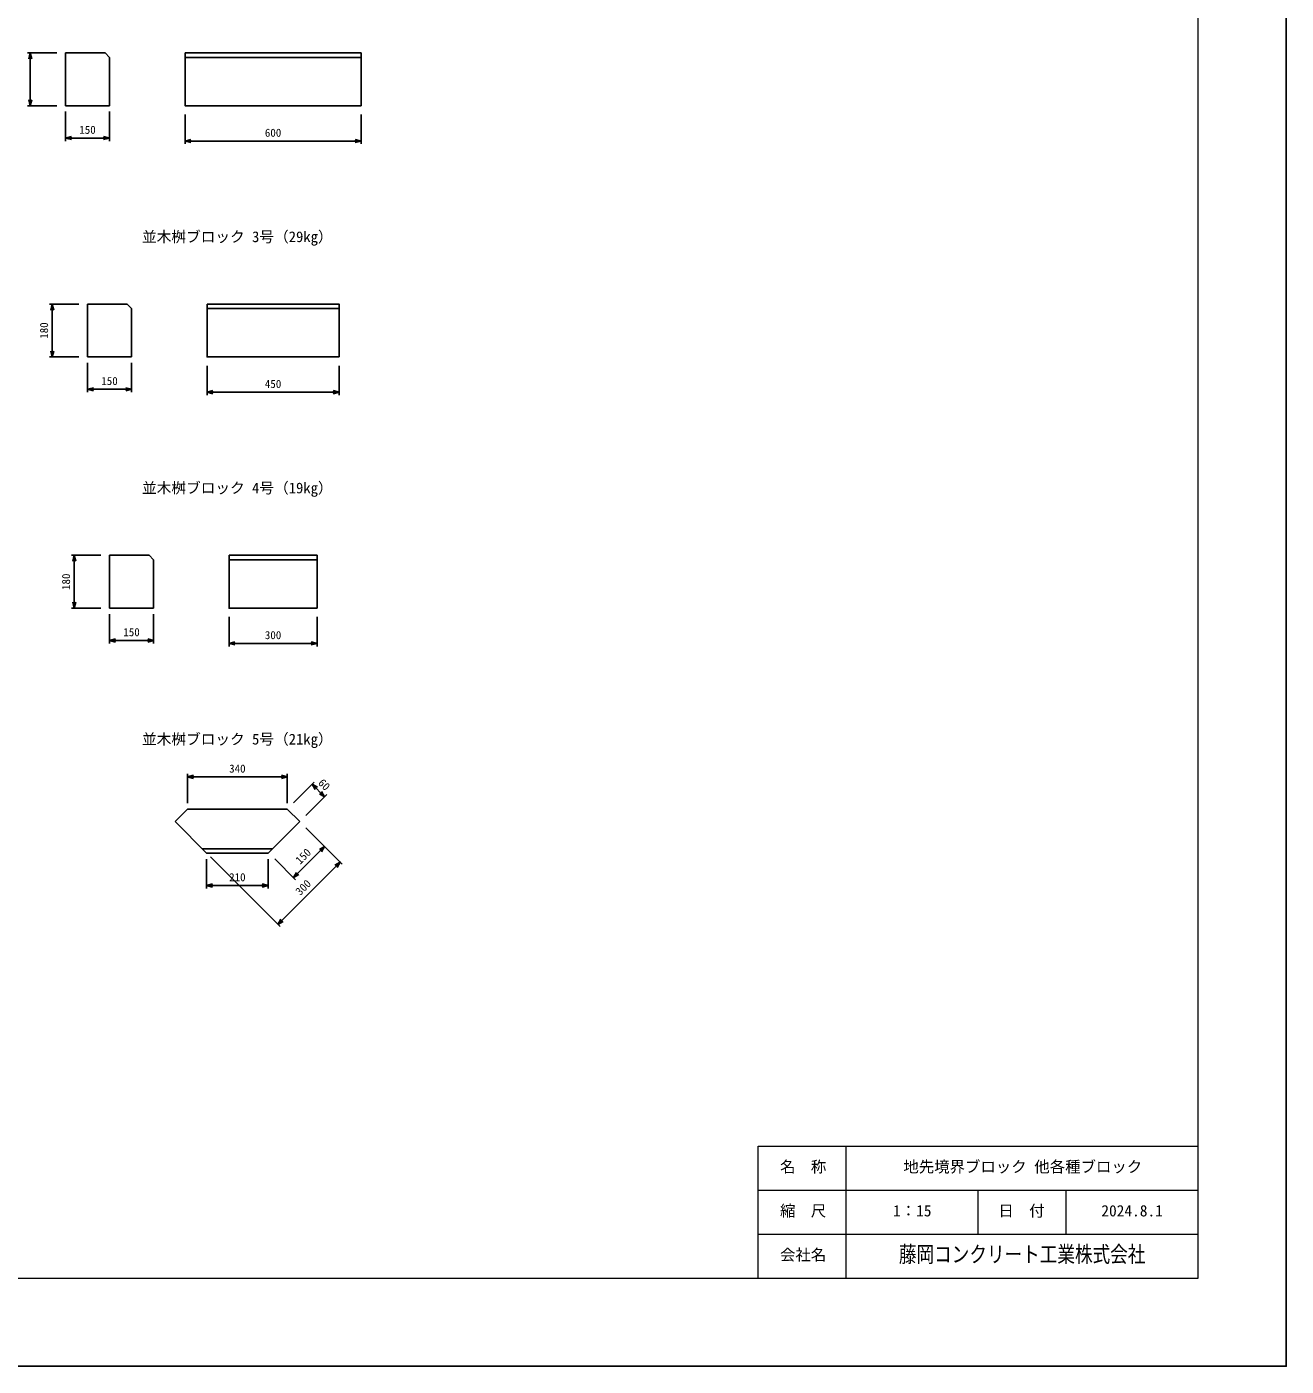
# Model space of a CAD drawing. Units: millimetres, scale not verified. Extents: x -6300 to 6300, y -4455 to 4455.
# Drawn here: x 2008 to 6300, y -4455 to 108 of the extents above; entities that cross this region are included whole.
import ezdxf
from ezdxf.enums import TextEntityAlignment as Align

# ---------------------------------------------------------------- set-up
doc = ezdxf.new("R2010")
doc.units = ezdxf.units.MM
doc.header["$LTSCALE"] = 15
for name, color, linetype, lineweight in [('0-0_DIM', 7, 'Continuous', 25), ('0-1_Defpoints', 5, 'Continuous', 25), ('0-2_OUTLINE', 3, 'Continuous', 25), ('0-3_TXT', 7, 'Continuous', 25), ('0-4_WAKU', 3, 'Continuous', 13), ('0-5_WAKU-LINE', 7, 'Continuous', 13)]:
    doc.layers.add(name, color=color, linetype=linetype, lineweight=lineweight)
doc.layers.add('0-6_WAKU-TXT', color=7, linetype='Continuous')
doc.styles.add('ＭＳ ゴシック', font='')
doc.styles.get('ＭＳ ゴシック').set_extended_font_data('MS Gothic')

msp = doc.modelspace()

# ---------------------------------------------------------------- linework, layer by layer
at = {"layer": '0-0_DIM'}
for p, q in [((2010.02, 18.48), (2110.02, 18.48)), ((2020.02, -161.52), (2020.02, 18.48)), ((2010.02, -161.52), (2110.02, -161.52)), ((2140.02, -281.52), (2140.02, -181.52)), ((2290.02, -281.52), (2290.02, -181.52)), ((2547.42, -291.52), (2547.42, -191.52)), ((3147.42, -291.52), (3147.42, -191.52)), ((2140.02, -271.52), (2290.02, -271.52)), ((2547.42, -281.52), (3147.42, -281.52)), ((2085.02, -837.17), (2185.02, -837.17)), ((2095.02, -1017.17), (2095.02, -837.17)), ((2085.02, -1017.17), (2185.02, -1017.17)), ((2215.02, -1137.17), (2215.02, -1037.17)), ((2365.02, -1137.17), (2365.02, -1037.17)), ((2622.42, -1147.17), (2622.42, -1047.17)), ((3072.42, -1147.17), (3072.42, -1047.17)), ((2215.02, -1127.17), (2365.02, -1127.17)), ((2622.42, -1137.17), (3072.42, -1137.17)), ((2160.02, -1692.83), (2260.02, -1692.83)), ((2170.02, -1872.83), (2170.02, -1692.83)), ((2160.02, -1872.83), (2260.02, -1872.83)), ((2290.02, -1992.83), (2290.02, -1892.83)), ((2440.02, -1992.83), (2440.02, -1892.83)), ((2697.42, -2002.83), (2697.42, -1902.83)), ((2997.42, -2002.83), (2997.42, -1902.83)), ((2290.02, -1982.83), (2440.02, -1982.83)), ((2697.42, -1992.83), (2997.42, -1992.83)), ((2555.71, -2437.49), (2555.71, -2537.49)), ((2555.71, -2447.49), (2895.71, -2447.49)), ((2895.71, -2437.49), (2895.71, -2537.49)), ((2987.63, -2465.56), (2916.92, -2536.27)), ((3030.06, -2507.99), (2959.35, -2578.7)), ((2980.56, -2472.63), (3022.98, -2515.06)), ((3083.09, -2744.87), (2959.35, -2621.13)), ((2916.92, -2790.83), (3022.98, -2684.77)), ((2620.71, -2827.49), (2620.71, -2727.49)), ((2870.96, -2957), (2633.53, -2719.57)), ((2830.71, -2827.49), (2830.71, -2727.49)), ((2923.99, -2797.9), (2853.28, -2727.19)), ((2863.89, -2949.93), (3076.02, -2737.8)), ((2620.71, -2817.49), (2830.71, -2817.49))]:
    msp.add_line(p, q, dxfattribs=at)
for points in [[(2014.66, -1.52), (2020.02, 18.48), (2025.37, -1.52)], [(2014.66, -141.52), (2020.02, -161.52), (2025.37, -141.52)], [(2160.02, -276.88), (2140.02, -271.52), (2160.02, -266.16)], [(2270.02, -276.88), (2290.02, -271.52), (2270.02, -266.16)], [(2567.42, -286.88), (2547.42, -281.52), (2567.42, -276.16)], [(3127.42, -286.88), (3147.42, -281.52), (3127.42, -276.16)], [(2089.66, -857.17), (2095.02, -837.17), (2100.37, -857.17)], [(2089.66, -997.17), (2095.02, -1017.17), (2100.37, -997.17)], [(2235.02, -1132.53), (2215.02, -1127.17), (2235.02, -1121.82)], [(2345.02, -1132.53), (2365.02, -1127.17), (2345.02, -1121.82)], [(2642.42, -1142.53), (2622.42, -1137.17), (2642.42, -1131.82)], [(3052.42, -1142.53), (3072.42, -1137.17), (3052.42, -1131.82)], [(2164.66, -1712.83), (2170.02, -1692.83), (2175.37, -1712.83)], [(2164.66, -1852.83), (2170.02, -1872.83), (2175.37, -1852.83)], [(2310.02, -1988.19), (2290.02, -1982.83), (2310.02, -1977.47)], [(2420.02, -1988.19), (2440.02, -1982.83), (2420.02, -1977.47)], [(2717.42, -1998.19), (2697.42, -1992.83), (2717.42, -1987.47)], [(2977.42, -1998.19), (2997.42, -1992.83), (2977.42, -1987.47)], [(2575.71, -2442.13), (2555.71, -2447.49), (2575.71, -2452.84)], [(2875.71, -2442.13), (2895.71, -2447.49), (2875.71, -2452.84)], [(2998.49, -2482.99), (2980.56, -2472.63), (2990.91, -2490.56)], [(3012.63, -2497.13), (3022.98, -2515.06), (3005.05, -2504.71)], [(3012.63, -2702.7), (3022.98, -2684.77), (3005.05, -2695.12)], [(2934.85, -2780.48), (2916.92, -2790.83), (2927.27, -2772.9)], [(3065.66, -2755.73), (3076.02, -2737.8), (3058.09, -2748.15)], [(2640.71, -2822.84), (2620.71, -2817.49), (2640.71, -2812.13)], [(2810.71, -2822.84), (2830.71, -2817.49), (2810.71, -2812.13)], [(2881.82, -2939.58), (2863.89, -2949.93), (2874.24, -2932)]]:
    msp.add_lwpolyline(points, dxfattribs=at)
at = {"layer": '0-1_Defpoints'}
msp.add_lwpolyline([(-6300, -4455), (6300, -4455), (6300, 4455), (-6300, 4455)], close=True, dxfattribs=at)
at = {"layer": '0-2_OUTLINE'}
for p, q in [((2275.02, 18.48), (2140.02, 18.48)), ((2140.02, 18.48), (2140.02, -161.52)), ((2290.02, 3.48), (2275.02, 18.48)), ((2290.02, 3.48), (2290.02, -161.52)), ((2547.42, 3.48), (3147.42, 3.48)), ((2290.02, -161.52), (2140.02, -161.52)), ((2350.02, -837.17), (2215.02, -837.17)), ((2215.02, -837.17), (2215.02, -1017.17)), ((2365.02, -852.17), (2350.02, -837.17)), ((2365.02, -852.17), (2365.02, -1017.17)), ((2622.42, -852.17), (3072.42, -852.17)), ((2365.02, -1017.17), (2215.02, -1017.17)), ((2425.02, -1692.83), (2290.02, -1692.83)), ((2290.02, -1692.83), (2290.02, -1872.83)), ((2440.02, -1707.83), (2425.02, -1692.83)), ((2440.02, -1707.83), (2440.02, -1872.83)), ((2697.42, -1707.83), (2997.42, -1707.83)), ((2440.02, -1872.83), (2290.02, -1872.83)), ((2555.71, -2557.49), (2513.28, -2599.91)), ((2620.85, -2707.49), (2513.28, -2599.91)), ((2555.71, -2557.49), (2895.71, -2557.49)), ((2830.56, -2707.49), (2938.13, -2599.91)), ((2895.71, -2557.49), (2938.13, -2599.91)), ((2605.85, -2692.49), (2845.56, -2692.49)), ((2620.85, -2707.49), (2830.56, -2707.49))]:
    msp.add_line(p, q, dxfattribs=at)
for points in [[(2547.42, 18.48), (2547.42, -161.52), (3147.42, -161.52)], [(2547.42, 18.48), (3147.42, 18.48), (3147.42, -161.52)], [(2622.42, -837.17), (2622.42, -1017.17), (3072.42, -1017.17)], [(2622.42, -837.17), (3072.42, -837.17), (3072.42, -1017.17)], [(2697.42, -1692.83), (2697.42, -1872.83), (2997.42, -1872.83)], [(2697.42, -1692.83), (2997.42, -1692.83), (2997.42, -1872.83)]]:
    msp.add_lwpolyline(points, dxfattribs=at)
at = {"layer": '0-4_WAKU'}
for p, q in [((4500, -3705), (6000, -3705)), ((4500, -4155), (4500, -3705))]:
    msp.add_line(p, q, dxfattribs=at)
msp.add_lwpolyline([(-6000, -4155), (6000, -4155), (6000, 4155), (-6000, 4155)], close=True, dxfattribs=at)
at = {"layer": '0-5_WAKU-LINE'}
for p, q in [((4800, -4155), (4800, -3705)), ((4500, -3855), (6000, -3855)), ((5250, -4005), (5250, -3855)), ((5550, -4005), (5550, -3855)), ((4500, -4005), (6000, -4005))]:
    msp.add_line(p, q, dxfattribs=at)

# ---------------------------------------------------------------- texts
at = {"layer": '0-0_DIM', "style": 'ＭＳ ゴシック'}
for s, p in [('150', (2186.89, -265.27)), ('600', (2819.29, -275.27)), ('150', (2261.89, -1120.92)), ('450', (2819.29, -1130.92)), ('150', (2336.89, -1976.58)), ('300', (2819.29, -1986.58)), ('340', (2697.58, -2441.24)), ('210', (2697.58, -2811.24))]:
    msp.add_text(s, height=27.49, dxfattribs=at).set_placement(p, align=Align.BOTTOM_LEFT)
for s, rotation, p in [('180', 90, (2088.77, -955.3)), ('180', 90, (2163.77, -1810.96)), ('60', 315, (2992.93, -2476.17)), ('150', 45, (2945.64, -2753.27)), ('300', 45, (2945.64, -2859.33))]:
    msp.add_text(s, height=27.49, rotation=rotation, dxfattribs=at).set_placement(p, align=Align.BOTTOM_LEFT)
at = {"layer": '0-3_TXT', "style": 'ＭＳ ゴシック'}
for s, p in [('並木桝ブロック 3号（29kg）', (2400.71, -636.95)), ('並木桝ブロック 4号（19kg）', (2400.71, -1492.61)), ('並木桝ブロック 5号（21kg）', (2400.71, -2348.26))]:
    msp.add_text(s, height=36.66, dxfattribs=at).set_placement(p, align=Align.BOTTOM_LEFT)
at = {"layer": '0-6_WAKU-TXT', "style": 'ＭＳ ゴシック'}
for s, p in [('名\u3000称', (4574.93, -3806.25)), ('地先境界ブロック 他各種ブロック', (4995.38, -3806.25)), ('縮\u3000尺', (4574.93, -3956.25)), ('1：15', (4960.12, -3956.25)), ('日\u3000付', (5318.92, -3956.25)), ('2024.8.1', (5670, -3956.25)), ('会社名', (4574.93, -4106.25))]:
    msp.add_text(s, height=38.49, dxfattribs=at).set_placement(p, align=Align.BOTTOM_LEFT)
at = {"layer": '0-6_WAKU-TXT', "style": 'ＭＳ ゴシック', "width": 0.8}
msp.add_text('藤岡コンクリート工業株式会社', height=54.99, dxfattribs=at).set_placement((4980, -4117.5), align=Align.BOTTOM_LEFT)

doc.saveas('drawing.dxf')
